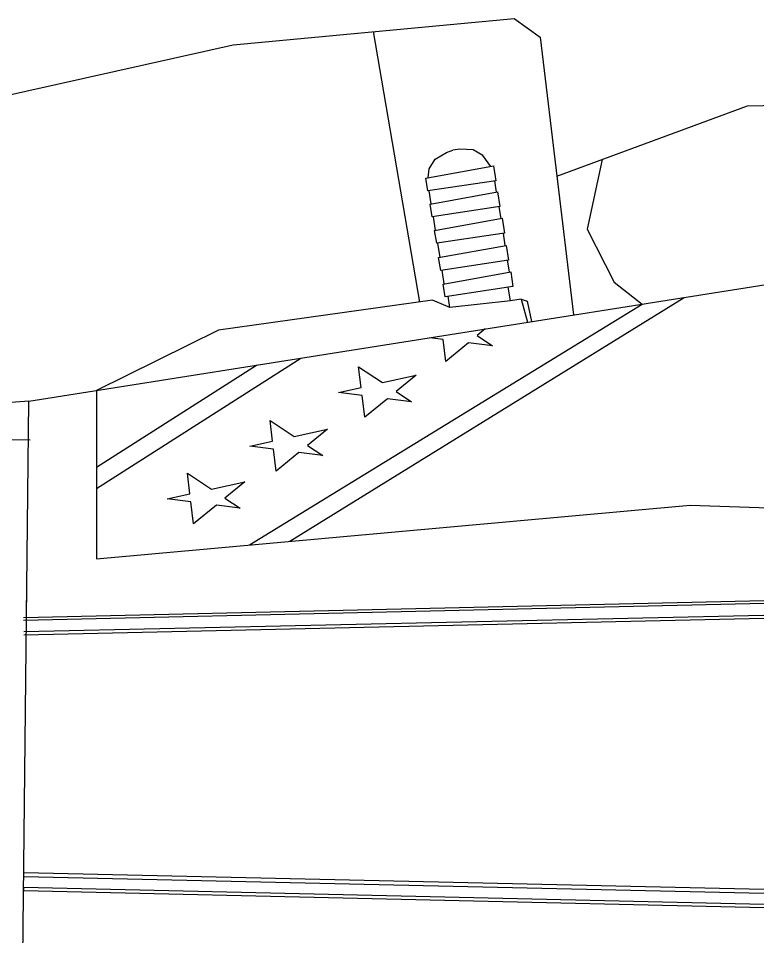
# Model space of a CAD drawing. Header units: millimetres. Extents: x -3208.28 to -3205.6, y 1772.97 to 1773.83.
# Drawn here: x -3207.3342 to -3207.0883, y 1773.3421 to 1773.6474 of the extents above; entities that cross this region are included whole.
import ezdxf

# ---------------------------------------------------------------- set-up
doc = ezdxf.new("R2010")
doc.units = ezdxf.units.MM
doc.header["$LTSCALE"] = 10
doc.layers.add('Veículos', color=2, linetype='Continuous')

msp = doc.modelspace()

# ---------------------------------------------------------------- linework, layer by layer
at = {"layer": 'Veículos'}
for p, q in [((-3207.26277, 1773.63856), (-3207.16933, 1773.64739)), ((-3207.16933, 1773.64739), (-3207.16065, 1773.64112)), ((-3207.20062, 1773.55308), (-3207.21605, 1773.64298)), ((-3207.16065, 1773.64112), (-3207.1495, 1773.54878)), ((-3207.39204, 1773.60981), (-3207.26277, 1773.63856)), ((-3207.09166, 1773.61833), (-3206.99436, 1773.62024)), ((-3207.15508, 1773.59495), (-3207.09166, 1773.61833)), ((-3207.1956, 1773.60055), (-3207.19184, 1773.60276)), ((-3207.19184, 1773.60276), (-3207.18963, 1773.60354)), ((-3207.18731, 1773.6039), (-3207.18963, 1773.60354)), ((-3207.18296, 1773.60373), (-3207.18731, 1773.6039)), ((-3207.17972, 1773.60183), (-3207.18296, 1773.60373)), ((-3207.17708, 1773.59816), (-3207.17972, 1773.60183)), ((-3207.19868, 1773.59424), (-3207.17619, 1773.59832)), ((-3207.19755, 1773.59735), (-3207.1956, 1773.60055)), ((-3207.17619, 1773.59832), (-3207.17543, 1773.59342)), ((-3207.14001, 1773.6005), (-3207.14494, 1773.57735)), ((-3207.19793, 1773.59438), (-3207.19755, 1773.59735)), ((-3207.19795, 1773.59001), (-3207.19868, 1773.59424)), ((-3207.17543, 1773.59342), (-3207.19795, 1773.59001)), ((-3207.17513, 1773.58965), (-3207.1757, 1773.59338)), ((-3207.19763, 1773.59005), (-3207.19699, 1773.58569)), ((-3207.19727, 1773.58564), (-3207.17478, 1773.58972)), ((-3207.17478, 1773.58972), (-3207.17402, 1773.58481)), ((-3207.19654, 1773.5814), (-3207.19727, 1773.58564)), ((-3207.17402, 1773.58481), (-3207.19654, 1773.5814)), ((-3207.17364, 1773.58086), (-3207.17431, 1773.58477)), ((-3207.19624, 1773.58145), (-3207.19551, 1773.5769)), ((-3207.19576, 1773.57686), (-3207.17327, 1773.58093)), ((-3207.17327, 1773.58093), (-3207.17251, 1773.57603)), ((-3207.19503, 1773.57262), (-3207.19576, 1773.57686)), ((-3207.14494, 1773.57735), (-3207.13597, 1773.55968)), ((-3207.17251, 1773.57603), (-3207.19503, 1773.57262)), ((-3207.1723, 1773.57186), (-3207.17288, 1773.57598)), ((-3207.19478, 1773.57266), (-3207.19399, 1773.56793)), ((-3207.19444, 1773.56785), (-3207.17194, 1773.57193)), ((-3207.17194, 1773.57193), (-3207.17119, 1773.56702)), ((-3207.1937, 1773.56361), (-3207.19444, 1773.56785)), ((-3207.33074, 1773.52009), (-3207.04818, 1773.56482)), ((-3207.17119, 1773.56702), (-3207.1937, 1773.56361)), ((-3207.17078, 1773.56308), (-3207.17149, 1773.56698)), ((-3207.19339, 1773.56366), (-3207.19264, 1773.55912)), ((-3207.19293, 1773.55907), (-3207.17043, 1773.56314)), ((-3207.17043, 1773.56314), (-3207.16968, 1773.55824)), ((-3207.19219, 1773.55483), (-3207.19293, 1773.55907)), ((-3207.16968, 1773.55824), (-3207.19219, 1773.55483)), ((-3207.13597, 1773.55968), (-3207.12669, 1773.55239)), ((-3207.17051, 1773.55343), (-3207.17125, 1773.558)), ((-3207.19647, 1773.55366), (-3207.26768, 1773.54375)), ((-3207.2573, 1773.47232), (-3207.12669, 1773.55239)), ((-3207.2439, 1773.47353), (-3207.11271, 1773.5546)), ((-3207.1907, 1773.55125), (-3207.19647, 1773.55366)), ((-3207.1907, 1773.55125), (-3207.19118, 1773.55498)), ((-3207.17051, 1773.55343), (-3207.1907, 1773.55125)), ((-3207.16697, 1773.55406), (-3207.17051, 1773.55343)), ((-3207.16697, 1773.55406), (-3207.16484, 1773.54635)), ((-3207.16697, 1773.55406), (-3207.16497, 1773.5534)), ((-3207.16497, 1773.5534), (-3207.16351, 1773.54656)), ((-3207.26768, 1773.54375), (-3207.30822, 1773.52366)), ((-3207.17892, 1773.54412), (-3207.18163, 1773.54191)), ((-3207.19295, 1773.54064), (-3207.19738, 1773.5412)), ((-3207.19205, 1773.53336), (-3207.19295, 1773.54064)), ((-3207.18163, 1773.54191), (-3207.17654, 1773.53854)), ((-3207.18449, 1773.53956), (-3207.19205, 1773.53336)), ((-3207.17654, 1773.53854), (-3207.18449, 1773.53956)), ((-3207.30822, 1773.49105), (-3207.24021, 1773.53442)), ((-3207.30822, 1773.49814), (-3207.255, 1773.53208)), ((-3207.22021, 1773.5247), (-3207.22105, 1773.53158)), ((-3207.22105, 1773.53158), (-3207.21306, 1773.52628)), ((-3207.21306, 1773.52628), (-3207.20192, 1773.52873)), ((-3207.20192, 1773.52873), (-3207.20856, 1773.5233)), ((-3207.22777, 1773.52303), (-3207.22021, 1773.5247)), ((-3207.30822, 1773.52366), (-3207.30822, 1773.46774)), ((-3207.21988, 1773.52203), (-3207.22777, 1773.52303)), ((-3207.21898, 1773.51475), (-3207.21988, 1773.52203)), ((-3207.20856, 1773.5233), (-3207.20348, 1773.51993)), ((-3207.33074, 1773.52009), (-3207.50869, 1773.50791)), ((-3207.33326, 1773.28533), (-3207.33074, 1773.52009)), ((-3207.21143, 1773.52094), (-3207.21898, 1773.51475)), ((-3207.20348, 1773.51993), (-3207.21143, 1773.52094)), ((-3207.25049, 1773.51369), (-3207.24249, 1773.50839)), ((-3207.24965, 1773.50682), (-3207.25049, 1773.51369)), ((-3207.33025, 1773.50712), (-3207.59065, 1773.51151)), ((-3207.24249, 1773.50839), (-3207.23136, 1773.51084)), ((-3207.23136, 1773.51084), (-3207.238, 1773.50541)), ((-3207.25721, 1773.50515), (-3207.24965, 1773.50682)), ((-3207.24932, 1773.50414), (-3207.25721, 1773.50515)), ((-3207.24842, 1773.49686), (-3207.24932, 1773.50414)), ((-3207.238, 1773.50541), (-3207.23291, 1773.50204)), ((-3207.24086, 1773.50306), (-3207.24842, 1773.49686)), ((-3207.23291, 1773.50204), (-3207.24086, 1773.50306)), ((-3207.27714, 1773.48931), (-3207.27798, 1773.49618)), ((-3207.27798, 1773.49618), (-3207.26998, 1773.49088)), ((-3207.26998, 1773.49088), (-3207.25885, 1773.49334)), ((-3207.25885, 1773.49334), (-3207.26549, 1773.4879)), ((-3207.2847, 1773.48764), (-3207.27714, 1773.48931)), ((-3207.30822, 1773.46774), (-3207.11077, 1773.4855)), ((-3207.27681, 1773.48663), (-3207.2847, 1773.48764)), ((-3207.27591, 1773.47936), (-3207.27681, 1773.48663)), ((-3207.26835, 1773.48555), (-3207.27591, 1773.47936)), ((-3207.2604, 1773.48453), (-3207.26835, 1773.48555)), ((-3207.26549, 1773.4879), (-3207.2604, 1773.48453)), ((-3207.11077, 1773.4855), (-3206.90874, 1773.4787)), ((-3207.33249, 1773.44819), (-3206.89483, 1773.45817)), ((-3207.33152, 1773.44784), (-3207.33139, 1773.45992)), ((-3206.89498, 1773.45724), (-3207.33248, 1773.44724)), ((-3207.33244, 1773.44356), (-3206.89542, 1773.45324)), ((-3206.89548, 1773.4521), (-3207.33242, 1773.4423)), ((-3206.89548, 1773.35352), (-3207.33242, 1773.36332)), ((-3207.33244, 1773.36206), (-3206.89542, 1773.35237)), ((-3207.33248, 1773.35838), (-3207.33249, 1773.35742)), ((-3207.33249, 1773.35742), (-3206.89483, 1773.34744)), ((-3206.89498, 1773.34837), (-3207.33248, 1773.35838))]:
    msp.add_line(p, q, dxfattribs=at)

doc.saveas('drawing.dxf')
